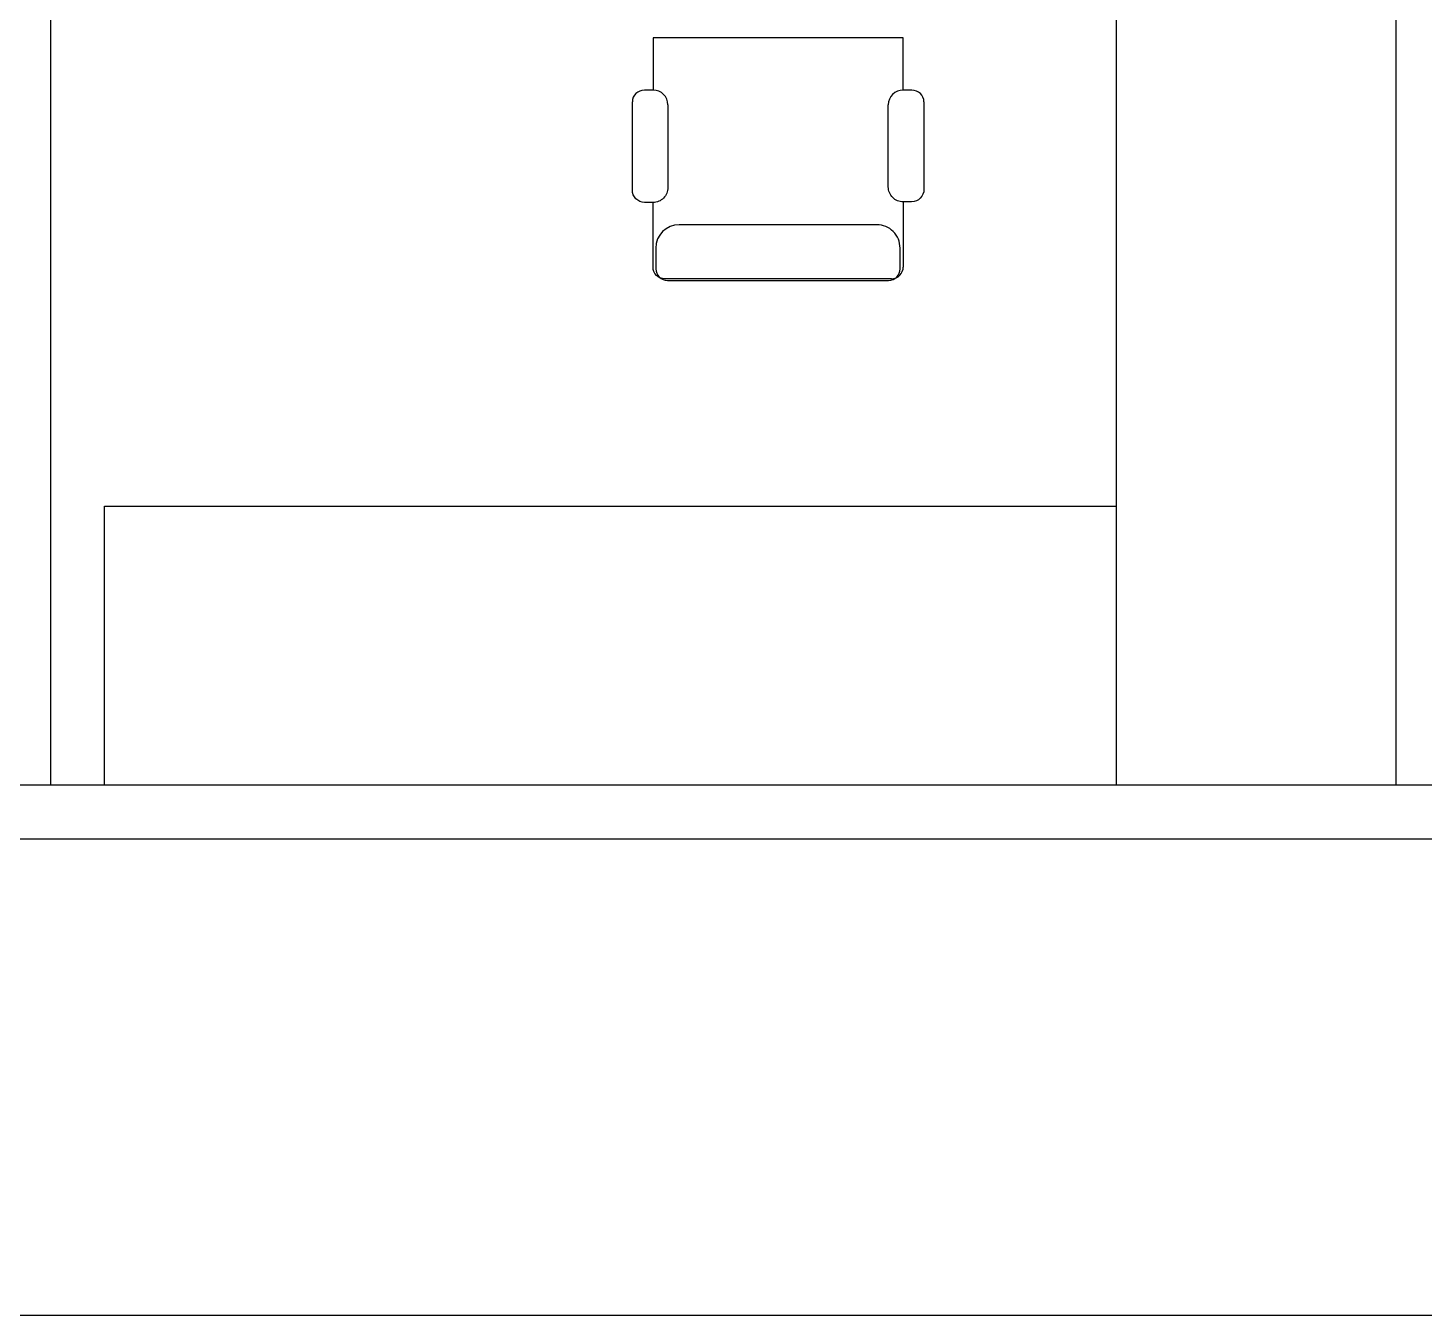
# Model space of a CAD drawing. Header units: inches. Extents: x 0 to 165, y 0 to 113.
# Drawn here: x 22.64 to 32.64, y 57.67 to 66.89 of the extents above; entities that cross this region are included whole.
import ezdxf

# ---------------------------------------------------------------- set-up
doc = ezdxf.new("R2010")
doc.units = ezdxf.units.IN
doc.header["$MEASUREMENT"] = 0
for name, color, linetype in [('Furnishings', 7, 'Continuous'), ('FYE', 3, 'Continuous'), ('IntWalls', 5, 'Continuous')]:
    doc.layers.add(name, color=color, linetype=linetype)

msp = doc.modelspace()

# ---------------------------------------------------------------- linework, layer by layer
at = {"layer": 'Furnishings'}
msp.add_lwpolyline([(30.439, 61.466), (30.439, 66.965), (32.44, 66.965), (32.44, 61.466)], close=True, dxfattribs=at)
for points in [[(28.973, 66.448), (28.911, 66.448), (28.911, 66.823), (27.118, 66.823), (27.118, 66.448), (27.056, 66.448)], [(26.375, 61.466), (23.188, 61.466), (23.188, 63.465), (26.189, 63.465), (30.439, 63.465)], [(30.439, 61.466), (26.189, 61.466)]]:
    msp.add_lwpolyline(points, dxfattribs=at)
for points in [[(28.827, 65.095), (27.202, 65.095, -0.411623), (27.118, 65.18), (27.118, 65.643), (27.058, 65.643, -0.40992), (26.97, 65.732), (26.97, 66.364)], [(27.225, 66.343), (27.225, 65.75, -0.418264), (27.118, 65.643)], [(28.911, 65.647, -0.418252), (28.804, 65.754), (28.804, 66.343)], [(29.059, 66.364), (29.059, 65.736, -0.40991), (28.971, 65.647), (28.911, 65.647), (28.911, 65.18)], [(28.888, 65.168), (28.888, 65.316, 0.416663), (28.722, 65.483), (27.305, 65.483, 0.412045), (27.138, 65.316), (27.138, 65.168, 0.411579), (27.223, 65.083), (28.806, 65.083)]]:
    msp.add_lwpolyline(points, format="xyb", dxfattribs=at)
for points in [[(27.056, 66.448), (27.009, 66.448), (26.97, 66.411), (26.97, 66.364)], [(27.225, 66.343), (27.225, 66.401), (27.178, 66.448), (27.118, 66.448)], [(28.911, 66.448), (28.851, 66.448), (28.804, 66.401), (28.804, 66.343)], [(29.059, 66.364), (29.059, 66.411), (29.02, 66.448), (28.973, 66.448)], [(28.806, 65.083), (28.851, 65.083), (28.888, 65.122), (28.888, 65.168)], [(28.827, 65.095), (28.872, 65.095), (28.911, 65.135), (28.911, 65.18)]]:
    msp.add_open_spline(points, degree=3, dxfattribs=at)
at = {"layer": 'FYE'}
msp.add_lwpolyline([(22.803, 73.936), (32.44, 73.936), (32.44, 61.466), (22.803, 61.466)], close=True, dxfattribs=at)
at = {"layer": 'IntWalls'}
for points in [[(29.611, 61.466), (22.803, 61.466), (22.803, 73.936), (23.146, 73.936), (23.146, 74.341), (16.427, 74.341)], [(32.845, 61.466), (32.845, 73.967), (33.041, 73.967), (33.041, 74.352), (32.845, 74.352), (32.845, 74.341), (26.146, 74.341), (26.146, 73.936), (32.44, 73.936), (32.44, 61.466)]]:
    msp.add_lwpolyline(points, dxfattribs=at)
at = {"layer": 'IntWalls', "ltscale": 0.773786}
msp.add_lwpolyline([(42.888, 61.466), (7.134, 61.466)], dxfattribs=at)
at = {"layer": 'IntWalls'}
msp.add_lwpolyline([(63.92, 61.079), (7.807, 61.079), (7.807, 57.668), (63.92, 57.668)], close=True, dxfattribs=at)

doc.saveas('drawing.dxf')
